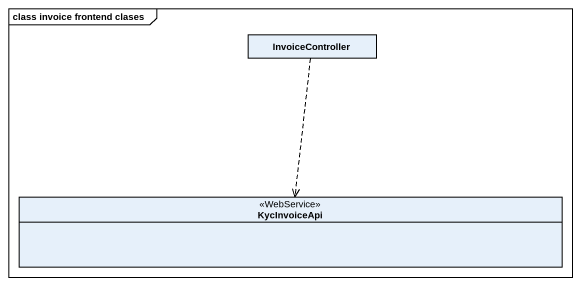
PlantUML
@startuml
mainframe class invoice frontend clases
hide circle
hide empty members
class InvoiceController
class KycInvoiceApi <<WebService>>
InvoiceController ..> KycInvoiceApi
@enduml
